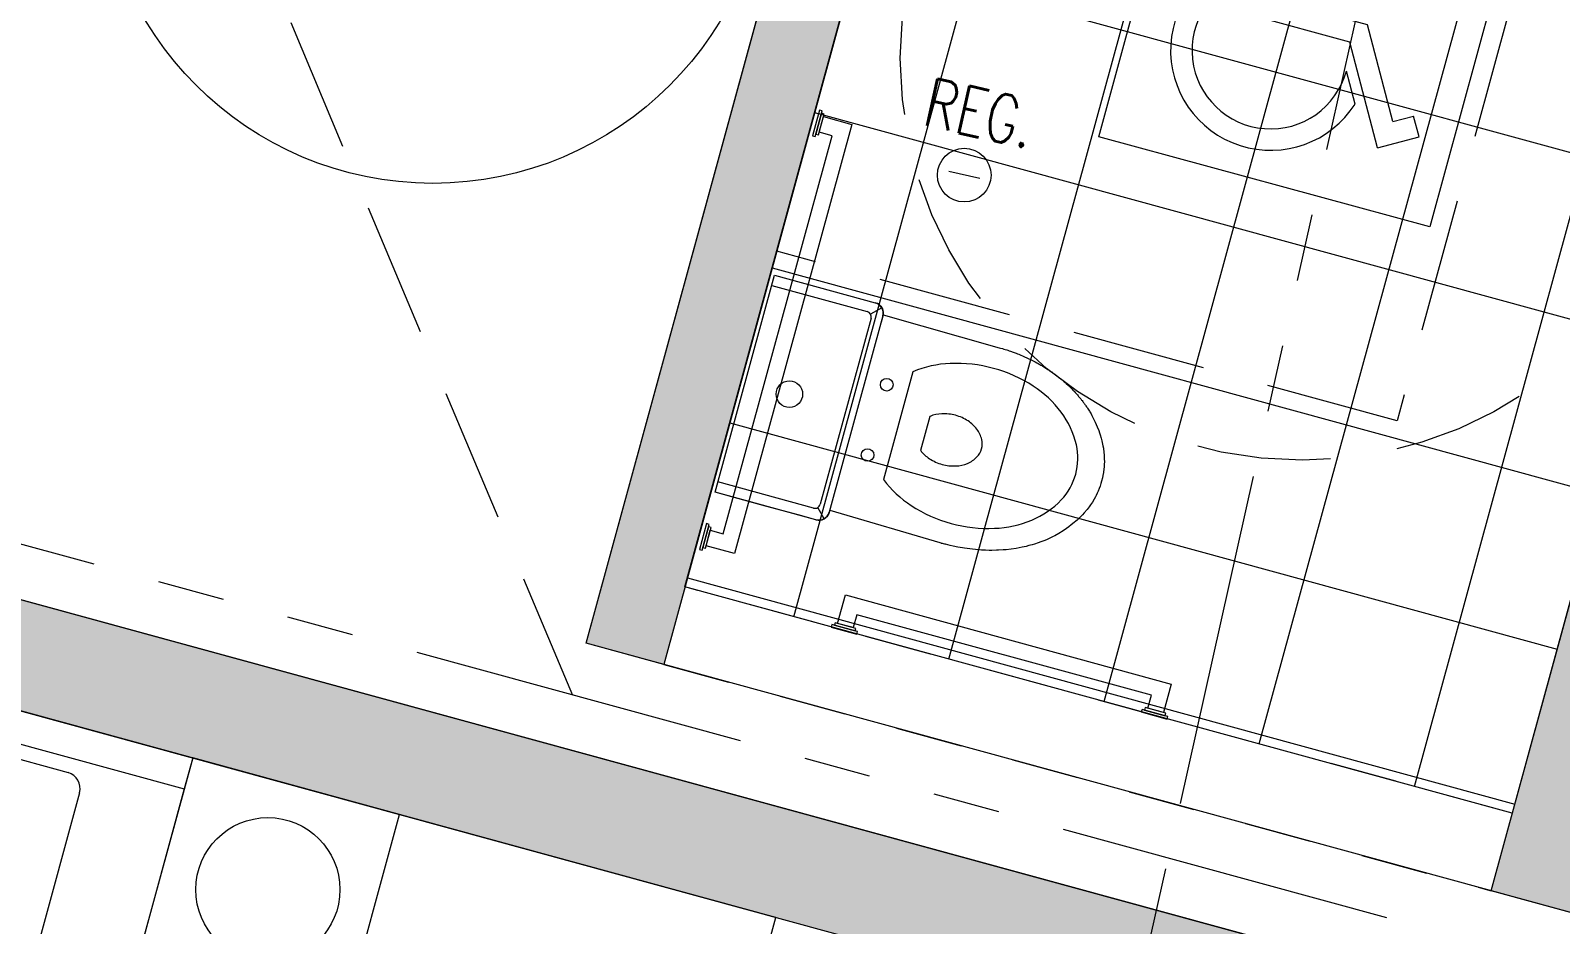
# Model space of a CAD drawing. Header units: millimetres. Extents: x 2471 to 2909, y 1327 to 1568.
# Drawn here: x 2598.837 to 2601.691, y 1398.018 to 1399.686 of the extents above; entities that cross this region are included whole.
import ezdxf

# ---------------------------------------------------------------- set-up
doc = ezdxf.new("R2010")
doc.units = ezdxf.units.MM
for name, pattern in [('HIDDEN', [0.375, 0.25, -0.125]), ('HIDDEN2', [0.1875, 0.125, -0.0625]), ('PHANTOM', [2.5, 1.25, -0.25, 0.25, -0.25, 0.25, -0.25])]:
    doc.linetypes.add(name, pattern=pattern)
doc.layers.get('0').update_dxf_attribs({"color": 251, "lineweight": 9})
for name, color, linetype, lineweight in [('A-EJES', 251, 'PHANTOM', 13), ('A-EST HATCH', 251, 'Continuous', 13), ('A-EST PLACAS', 251, 'Continuous', 13), ('A-EST VIGAS', 251, 'HIDDEN2', 13), ('A-HATCH', 251, 'Continuous', 13), ('A-LINEAS', 251, 'Continuous', 13), ('A-MOBILIARIO', 251, 'Continuous', 13), ('A-MUROS', 251, 'Continuous', 13), ('A-PLACAS', 251, 'Continuous', 13), ('A-PROYECCIONES', 251, 'HIDDEN', 13), ('A-SANITARIOS', 251, 'Continuous', 13), ('A_50_TextoIndicaciones', 251, 'Continuous', 13), ('HATCH', 251, 'Continuous', 13)]:
    doc.layers.add(name, color=color, linetype=linetype, lineweight=lineweight)
doc.styles.add('ROMANS', font='romans.shx', dxfattribs={"width": 0.8})

# ---------------------------------------------------------------- blocks, each defined once
blk = doc.blocks.new('A$C64a6e5d1')
at = {"layer": 'A-EJES', "ltscale": 0.5}
for p, q in [((24.01112452655798, 15.43813801836222, -3.726943398050152e-07), (30.62207033467712, 44.97157632466406, -3.726943398050152e-07)), ((33.92848621445592, 17.7965634195134, -1.093768650761717e-06), (2.188075434794882, 26.47454235795885, -1.077900599000259e-06))]:
    blk.add_line(p, q, dxfattribs=at)
at = {"layer": 'A-EJES', "linetype": 'Continuous'}
blk.add_circle((23.7088761809282, 22.09922191407531, -4.021248920352028e-07), 0.6249999999999999, dxfattribs=at)
blk = doc.blocks.new('ESTR_PISO-1_PISO')
at = {"layer": 'HATCH'}
h = blk.add_hatch(color=256, dxfattribs=at)
h.dxf.hatch_style = 1
h.paths.add_polyline_path([(-26.45000000886381, 2.950000003033352), (-29.9000000088638, 2.950000003033352), (-29.90000000606983, 1.500000002741245), (-29.65000001128521, 1.50000000262483), (-29.65000001128521, 2.700000003033352), (-26.45000000886381, 2.700000003033352)])
h.paths.add_polyline_path([(-22.65000366250683, -2.530000005981407), (-18.74999998613441, -2.530000005981407), (-18.74999998613288, 2.869999992595268), (-22.44999998488044, 2.869999992595268), (-22.45000342059387, -0.5300005013042437), (-22.65000366250683, -0.5300002593523914), (-22.64999998484183, 3.11999999300599), (-18.49999998433253, 3.119999985222847), (-18.49999998433253, -2.780000005981378), (-22.65000366250683, -2.780000005981378)])
h.paths.add_polyline_path([(-29.90000001815997, -2.449999997157278), (-26.45000001034731, -2.449999997157278), (-26.45000001034731, -2.199999997223529), (-29.90000001815997, -2.199999997223529)])
h.paths.add_polyline_path([(-30.30000000718738, -6.800000003093373), (-22.39999965129812, -6.800000003093373), (-22.39999965129812, -7.100000336519088), (-30.30000000718738, -7.100000336519088)])
h.paths.add_polyline_path([(-20.85000004935182, -4.750003257845236), (-21.5500000280017, -4.750003257845236), (-21.55000002800205, -5.000003152987489), (-20.85000004935182, -5.000003152987489)])
h.paths.add_polyline_path([(-22.44999997200972, 4.919999993006002), (-22.4499999847813, 6.869999992998601), (-18.74999998478216, 6.869999992710461), (-18.74999998480502, 4.919999992745232), (-18.54999998481543, 4.919999992742305), (-18.54999998059867, 6.869999990180787), (-18.04999997781795, 6.869999993250929), (-18.049999979353, 7.119999992617892), (-22.44999995288214, 7.11999999270688), (-22.44999995288214, 13.72000001150502), (-22.649999985639, 13.72000001150502), (-22.64999998481278, 4.919999993006002)])
h.paths.add_polyline_path([(-26.45000000793158, 8.519999993329606), (-29.65000001128431, 8.519999993201452), (-29.65000001220403, 9.700000000067007), (-29.90000000791986, 9.699999999950592), (-29.90000000793157, 8.269999993201452), (-26.45000000793158, 8.269999993201452)])
h.paths.add_polyline_path([(-19.14999996774782, 8.919999992945293), (-15.74999999686031, 8.919999992945293), (-15.74999999686031, 9.169999994901076), (-19.14999996774782, 9.169999994901076)])
h.paths.add_polyline_path([(-20.64999997314962, 18.06999999368185), (-16.64999998155054, 18.06999999368185), (-16.64999998155054, 18.3199999853195), (-20.64999997314962, 18.3199999853195)])
h.paths.add_polyline_path([(-19.14999997234969, 13.72000000406877), (-15.74999998420117, 13.72000000406877), (-15.74999998420117, 13.46999999532017), (-19.14999997234969, 13.46999999532017)])
h.paths.add_polyline_path([(-29.80000000515398, 18.31999998400931), (-25.8000000027956, 18.31999998584587), (-25.8000000027956, 18.06999999389313), (-29.55000085984682, 18.07000099347016), (-29.55000000562754, 17.67000006339305), (-29.8000000057358, 17.66999998866669)])
h.paths.add_polyline_path([(-26.45000002318596, 13.36999999350763), (-29.90000001671172, 13.36999997327541), (-29.90000002318595, 14.21999999993523), (-29.55000002318599, 14.21999999993523), (-29.55000001817609, 13.61999999356124), (-26.45000002318596, 13.61999999356124)])
h.paths.add_polyline_path([(-23.12499998563788, 31.11999999606229), (-28.72500000894649, 31.11999999859427), (-28.72500000874743, 30.91999999607987), (-23.37499999896693, 30.91999999607987), (-23.37499999982811, 24.61999999335671), (-23.12499999982805, 24.61999999331505)])
h.paths.add_polyline_path([(-17.19999999597133, 25.66999999352174), (-17.19999999299523, 24.21999999983336), (-17.44999999150514, 24.21999999992067), (-17.44999998872862, 25.66999999353732)])
h.paths.add_polyline_path([(-29.00000264258932, 25.66999999605957), (-29.00000000495152, 24.21999999644663), (-29.25000000346131, 24.21999999635932), (-29.25000000174498, 25.66999999607276)])
h.paths.add_polyline_path([(-29.25000000524926, 28.36999999599811), (-28.20000000313672, 28.36999999595798), (-28.20000000314508, 28.06999999589402), (-29.2500000086593, 28.06999999591653)])
h.paths.add_polyline_path([(-17.1999999860779, 30.91999999963545), (-17.19999998563787, 31.11999999963544), (-23.07499998563787, 31.11999999963544), (-23.0749999860779, 30.91999999963545)])
at = {"layer": 'A-PLACAS', "elevation": 4.374361179999999e-07}
blk.add_lwpolyline([(-23.12499998563788, 31.11999999606229), (-28.72500000894649, 31.11999999859427), (-28.72500000874743, 30.91999999607987), (-23.37499999896693, 30.91999999607987), (-23.37499999982811, 24.61999999335671), (-23.12499999982805, 24.61999999331505)], close=True, dxfattribs=at)
blk = doc.blocks.new('CAMA 2PLAZAS C_VELADOR')
at = {"layer": 'A-MOBILIARIO'}
for p, q in [((-1.849946584286015, -0.0599999755255567), (-1.849892390794678, -5.68e-14)), ((-1.849892390794678, -5.68e-14), (-0.3998923907946903, -5.68e-14)), ((-0.3998923907946903, -5.68e-14), (-0.3998923907946903, -0.0599999755255567))]:
    blk.add_line(p, q, dxfattribs=at)
at = {"layer": 'A-MOBILIARIO', "linetype": 'Continuous'}
for p, q in [((-1.849946584286129, -0.05999997552544301), (-0.3999458065079864, -0.05999997552544301)), ((-1.849946584286129, -1.900000000000034), (-1.849946584286129, -0.05999997552544301)), ((-0.3999458065079864, -0.05999997552544301), (-0.3999458065079864, -1.900000000000034)), ((-1.632657967488139, -0.0877744199698896), (-1.208566978861625, -0.0877744199698896)), ((-1.041324634154674, -0.0877744199698896), (-0.6172336455281596, -0.0877744199698896)), ((-1.66327913984159, -0.3957744199699391), (-1.66327913984159, -0.1183955923233384)), ((-1.177945806508176, -0.1183955923233384), (-1.177945806508176, -0.3957744199699391)), ((-1.071945806508181, -0.3957744199699391), (-1.071945806508181, -0.1183955923233384)), ((-0.5866124731747107, -0.1183955923233384), (-0.5866124731747107, -0.4118199142831715)), ((-1.849946584286129, -0.3959999755255126), (-0.7546124731747739, -0.3959999755255126)), ((-0.3999458065079864, -0.7506666421922433), (-0.7546124731747739, -0.3959999755255126)), ((-0.7546124731747739, -0.3959999755255126), (-0.7546124731747739, -0.7506666421922433)), ((-0.7546124731747739, -0.4519999755255526), (-1.849946584286129, -0.4519999755255526)), ((-0.6172336455281596, -0.4424410866366202), (-0.7081558065080742, -0.4424410866366202)), ((-0.7546124731747739, -0.7506666421922433), (-0.3999458065079864, -0.7506666421922433)), ((-0.3999458065079864, -1.900000000000034), (-1.849946584286129, -1.900000000000034))]:
    blk.add_line(p, q, dxfattribs=at)
at = {"layer": 'A-MOBILIARIO'}
for points in [[(-2.249946584286675, -0.3999999999999772), (-1.849946584286668, -0.3999999999999772), (-1.849946584286668, 0), (-2.249946584286675, 0)], [(-0.4000000000000057, -0.3999999999999772), (0, -0.3999999999999772), (0, 0), (-0.4000000000000057, 0)]]:
    blk.add_lwpolyline(points, close=True, dxfattribs=at)
for centre in [(-2.049946584286669, -0.1999999999999886), (-0.2000000000000028, -0.1999999999999886)]:
    blk.add_circle(centre, 0.1343855865280572, dxfattribs=at)
at = {"layer": 'A-MOBILIARIO', "linetype": 'Continuous'}
for centre, start, end in [((-1.632657967488139, -0.1183955923233384), 90, 180), ((-1.208566978861625, -0.1183955923233384), 0, 90), ((-1.041324634154674, -0.1183955923233384), 90, 180), ((-0.6172336455281596, -0.1183955923233384), 0, 90), ((-0.6172336455281596, -0.4118199142831715), 270, 0)]:
    blk.add_arc(centre, 0.0306211723534631, start, end, dxfattribs=at)
blk = doc.blocks.new('TORRE-B_PLAN-GEN')
at = {"layer": 'A-MUROS'}
for p, q in [((-23.25000020686093, 46.77000021833965, 1.877817000000354e-09), (-28.72500021461656, 46.77000022082439, 4.374185932000004e-07)), ((-24.87500020036032, 46.57000021828071), (-28.6050054544562, 46.57000021828071)), ((-24.875000199429, 45.97000021818758), (-24.87500020222342, 46.57000021831027))]:
    blk.add_line(p, q, dxfattribs=at)
blk.add_blockref('ESTR_PISO-1_PISO', (-2.056699486274738e-07, 15.65000022223057, -4.176229789999982e-08))
at = {"layer": 'A-MOBILIARIO', "extrusion": (3.60285703e-08, -4.490675960000002e-08, 0.9999999999999983), "rotation": 359.9999999999999}
blk.add_blockref('CAMA 2PLAZAS C_VELADOR', (-25.60255401926314, 46.57000021761716, -3.17870145149914e-06), dxfattribs=at)
blk = doc.blocks.new('ESTRUC TIPICA')
at = {"layer": 'A-EST HATCH'}
h = blk.add_hatch(color=256, dxfattribs=at)
h.dxf.hatch_style = 1
h.paths.add_polyline_path([(-5.699999053002102, -10.14002152252942), (-5.949999053002102, -10.14002152252942), (-5.949999204167398, -8.340021025389433), (-5.699999204167398, -8.340021025389433)])
edge = h.paths.add_edge_path()
edge.add_line((-1.549987649341347, -11.34001780021936), (-4.499974569072947, -11.34001745376736))
edge.add_line((-4.499974569072947, -11.34001745376736), (-4.499974569072947, -11.19001745339483))
edge.add_line((-4.499974569072947, -11.19001745339483), (-1.549987650185358, -11.19001066312194))
edge.add_line((-1.549987650185358, -11.19001066312194), (-1.54998766668723, -11.34001780021936))
h.paths.add_polyline_path([(7.958442438393831e-07, -8.990007377229631), (-1.699888164206641, -8.990007466636598), (-1.699888164206641, -8.740007466636598), (7.958442438393831e-07, -8.740007377229631)])
h.paths.add_polyline_path([(-0.25, 0), (-0.2499991564254742, -2.64999524038285), (8.435745257884264e-07, -2.64999524038285), (0, 0)])
h.paths.add_polyline_path([(-12.24999856686918, -5.057081580162048e-07), (-12.24999856686918, -1.000000505708158), (-11.99999856686918, -1.000000505708158), (-11.99999856686918, -5.057081580162048e-07)])
h.paths.add_polyline_path([(-5.699999204167398, -4.10713255405426e-07), (-6.999999204155756, -4.116445779800415e-07), (-6.999999204155756, -0.250000411644578), (-5.949999204167398, -0.2500004107132554), (-5.949999204167398, -0.7000004108995199), (-5.699999204167398, -0.7000004108995199)])
h.paths.add_polyline_path([(-12.40635024168296, -8.340021944604814), (-12.29899131841375, -8.190021941438317), (-11.26000042405212, -8.190021993592381), (-11.26000043359818, -10.14002200681716), (-11.41000043359236, -10.14002200681716), (-11.4100003412168, -8.34002198651433)])
h.paths.add_polyline_path([(-10.45111816481221, -15.02696360647678), (-13.24806996583357, -14.89634721446782), (-13.08666098394315, -11.44002198893577), (-10.29061457005446, -11.44002198893577), (-10.29061457005446, -11.59002572763711), (-12.94350261837826, -11.59002563543618), (-13.09123594930861, -14.75350781809539), (-10.44412085809745, -14.87712690327317)])
h.paths.add_polyline_path([(-14.55688774012378, -11.6024406356737), (-14.70569924346637, -11.81035797484219), (-14.84632813953795, -14.82170927617699), (-14.99616484297439, -14.81471196934581), (-14.8534686571802, -11.75909284129739), (-14.67886460458976, -11.51513860560954)])
h.paths.add_polyline_path([(-9.052642240509158, -15.09227180387825), (-8.954679945949465, -12.99455794692039), (-8.804843242483912, -13.00155525375158), (-8.895808262139326, -14.94943240378052), (-6.997876688110409, -15.03806495759636), (-6.906911689962726, -13.09018781222403), (-6.757074986293446, -13.0971851143986), (-6.855037292116322, -15.19489896763116)])
at = {"layer": 'A-EST PLACAS'}
for points in [[(-10.45111816481221, -15.02696360647678), (-13.24806996583357, -14.89634721446782), (-13.08666098394315, -11.44002198893577), (-10.29061457005446, -11.44002198893577), (-10.29061457005446, -11.59002572763711), (-12.94350261837826, -11.59002563543618), (-13.09123594930861, -14.75350781809539), (-10.44412085809745, -14.87712690327317)], [(-14.55688774012378, -11.6024406356737), (-14.70569924346637, -11.81035797484219), (-14.84632813953795, -14.82170927617699), (-14.99616484297439, -14.81471196934581), (-14.8534686571802, -11.75909284129739), (-14.67886460458976, -11.51513860560954)]]:
    blk.add_lwpolyline(points, close=True, dxfattribs=at)
at = {"layer": 'A-EST VIGAS'}
for p, q in [((-13.24107265245402, -14.74651050474495), (-14.83933082182193, -14.67187249008566)), ((-14.84632813953795, -14.82170927617699), (-13.24806996900588, -14.89634728245437))]:
    blk.add_line(p, q, dxfattribs=at)
blk = doc.blocks.new('Logodiscapacitados')
for p, q in [((0, 0.4800000000000039), (0.4800000000000006, 0.4800000000000039)), ((0, 0), (0, 0.4800000000000039)), ((0.4800000000000006, 0.4800000000000039), (0.4800000000000006, 0)), ((0.1622895875148025, 0.2199999999999989), (0.1402321431004445, 0.396275124752762)), ((0.1801584640612077, 0.3188172262367743), (0.1737248752472418, 0.370232143100452)), ((0.1405933719720309, 0.2725788990340021), (0.1365612756047483, 0.3048019561028781)), ((0.1801584640612077, 0.3188172262367743), (0.2815119124371392, 0.3188172262367743)), ((0.2988324205128343, 0.2888172262367732), (0.2815119124371357, 0.3188172262367885)), ((0.1887696174760585, 0.2500000000000142), (0.1839123875564219, 0.2888172262367732)), ((0.1839123875564148, 0.2888172262367732), (0.2988324205128343, 0.2888172262367732)), ((0.3212435565298151, 0.2500000000000142), (0.1887696174760585, 0.2500000000000142)), ((0.3912435565298189, 0.1287564434702091), (0.3212435565298257, 0.2500000000000142)), ((0.30392304845412, 0.2200000000000131), (0.1622895875148025, 0.2199999999999989)), ((0.3802627944162893, 0.0877756813566606), (0.30392304845412, 0.2200000000000131)), ((0.333689822862528, 0.1384424343472261), (0.3099987546255463, 0.1794765682192576)), ((0.3912435565298189, 0.1287564434702091), (0.4172243186433528, 0.1437564434701954)), ((0.43222431864335, 0.1177756813566617), (0.4172243186433528, 0.1437564434701954)), ((0.3802627944162893, 0.0877756813566606), (0.43222431864335, 0.1177756813566617)), ((0.4800000000000006, 0), (0, 0))]:
    blk.add_line(p, q)
for centre, radius, start, end in [((0.1699999999999981, 0.4000000000000057), 0.03, 277.1323942720812, 187.1323942720811), ((0.1999999999999993, 0.1800000000000068), 0.14, 116.9449202910999, 342.7321100426033), ((0.1999999999999993, 0.1800000000000068), 0.11, 122.6877407454016, 359.7273586810887)]:
    blk.add_arc(centre, radius, start, end)
blk = doc.blocks.new('*U830')
at = {"color": 8, "linetype": 'Continuous'}
blk.add_line((0.02962962962959637, 2.164881607313873e-10), (-0.02962962962959637, -2.164952661587449e-10), dxfattribs=at)
blk.add_circle((0, 0), 0.04999999999998935, dxfattribs=at)
at = {"layer": 'A_50_TextoIndicaciones', "color": 2, "style": 'ROMANS', "width": 0.75}
blk.add_text('REG.', height=0.09, dxfattribs=at).set_placement((-0.09939797697307995, 0.07441148627069083))
blk = doc.blocks.new('A$C3b22f3c5')
at = {"layer": 'A-SANITARIOS', "extrusion": (-4.490675954546682e-08, 3.602857031288331e-08, -0.9999999999999984)}
for p, q in [((-0.2100000000002638, -0.032282408320782, -9.222032948015383e-07), (-0.2100000000000364, 1.193711796076968e-12)), ((-0.2100000000000364, 1.193711796076968e-12, -9.222032948008397e-07), (0.2100000000000364, -1.193711796076968e-12, 9.222032948008397e-07)), ((0.2100000000000364, -1.193711796076968e-12), (0.2099999999982174, -0.1950000000012437, 9.222032947966189e-07)), ((-0.2100000000009459, -0.0974999999988313, -9.222032948029501e-07), (-0.2100000000002638, -0.032282408320782)), ((-0.210000000001628, -0.1605058142512235, -9.22203294804314e-07), (-0.2100000000009459, -0.0974999999988313)), ((-0.2100000000018554, -0.1949999999988563, -9.222032948050607e-07), (-0.210000000001628, -0.1605058142512235)), ((-0.2091781027208981, -0.2006745375220476, -9.222032948051691e-07), (-0.2100000000018554, -0.1949999999988563)), ((-0.2100000000018554, -0.1949999999988563, -9.222032948050606e-07), (-0.2100000000018554, -0.1949999999988563)), ((0.2094833729358925, -0.1995164343213673), (0.2083645558418539, -0.2029210535087032, 9.22203294796419e-07)), ((0.2099999999982174, -0.1950000000012437), (0.2094833729358925, -0.1995164343213673, 9.222032947965122e-07)), ((-0.2070298554297096, -0.2054873268323263, -9.22203294805236e-07), (-0.2091781027208981, -0.2006745375220476)), ((-0.205486123393257, -0.207656223065328, -9.222032948052561e-07), (-0.2070298554297096, -0.2054873268323263)), ((-0.204142135625716, -0.2091421356226419, -9.222032948052649e-07), (-0.205486123393257, -0.207656223065328)), ((-0.2019342323892488, -0.2110491151559586, -9.222032948052679e-07), (-0.204142135625716, -0.2091421356226419)), ((-0.1989832179078803, -0.2128690177686963, -9.222032948052561e-07), (-0.2019342323892488, -0.2110491151559586)), ((-0.1956354129076772, -0.2141896357793485, -9.222032948052265e-07), (-0.1989832179078803, -0.2128690177686963)), ((-0.1923209395720278, -0.214864874514376, -9.222032948051836e-07), (-0.1956354129076772, -0.2141896357793485)), ((-0.187777756139667, -0.2149999999990087, -9.222032948051076e-07), (-0.1923209395720278, -0.214864874514376)), ((-0.1834072298770479, -0.2149999999990655, -9.222032948050317e-07), (-0.187777756139667, -0.2149999999990087)), ((-0.1781250000019554, -0.2149999999991223, -9.2220329480494e-07), (-0.1834072298770479, -0.2149999999990655)), ((0.1869573116989613, -0.215000000001055), (0.1781249999978627, -0.2150000000009413, 9.222032947956326e-07)), ((0.1899999999980082, -0.215000000001055), (0.1869573116989613, -0.215000000001055, 9.222032947957859e-07)), ((0.1934769849819986, -0.2146954455513423), (0.1899999999980082, -0.215000000001055, 9.222032947958388e-07)), ((0.1968723911829784, -0.2137821787725898), (0.1934769849819986, -0.2146954455513423, 9.222032947959057e-07)), ((0.19945330258588, -0.2126248424169717), (0.1968723911829784, -0.2137821787725898, 9.222032947959841e-07)), ((0.1968723911829784, -0.2137821787725898), (0.1968723911829784, -0.2137821787725898, 9.222032947959841e-07)), ((0.2022815748182438, -0.2107848953107805), (0.19945330258588, -0.2126248424169717, 9.22203294796054e-07)), ((0.19945330258588, -0.2126248424169717), (0.19945330258588, -0.2126248424169717, 9.22203294796054e-07)), ((0.2022815753944087, -0.2107848948625133), (0.2022815748182438, -0.2107848953107805, 9.222032947961433e-07)), ((0.2022815748182438, -0.2107848953107805), (0.2022815748182438, -0.2107848953107805, 9.222032947961433e-07)), ((0.2041421356218507, -0.2091421356249157), (0.2022815753944087, -0.2107848948625133, 9.222032947961433e-07)), ((0.2062471756714785, -0.2066631592063004), (0.2039551674372433, -0.2089551674403083, 9.222032947962119e-07)), ((0.2039551674372433, -0.2089551674403083), (0.2039551674372433, -0.2089551674403083, 9.222032947962119e-07)), ((0.2039551674372433, -0.2089551674403083), (0.2041421356218507, -0.2091421356249157, 9.222032947962111e-07)), ((0.2083645558418539, -0.2029210535087032), (0.2062471756714785, -0.2066631592063004, 9.222032947963013e-07)), ((0.2062471756714785, -0.2066631592063004), (0.2062471756714785, -0.2066631592063004, 9.222032947963013e-07)), ((0.2083645558418539, -0.2029210535087032), (0.2083645558418539, -0.2029210535087032, 9.22203294796419e-07)), ((-0.1900000000032378, -0.4399999999996567, -9.037592289156073e-07), (-0.1909736947573037, -0.4322104419666744, 1.844406588503654e-08)), ((-0.1898775251593179, -0.4489610642705202, -9.037592289157993e-07), (-0.1900000000032378, -0.4399999999996567, 1.844406588488524e-08)), ((-0.1896621040918944, -0.4548818271273944, -9.037592289159237e-07), (-0.1898775251593179, -0.4489610642705202, 1.844406588469296e-08)), ((-0.1891519924922704, -0.4635665261394593, -9.037592289161027e-07), (-0.1896621040918944, -0.4548818271273376, 1.844406588456855e-08)), ((0.1896557155400842, -0.4550217793528191, -9.03759228909339e-07), (0.1895688704944405, -0.4568088409472466, 1.844406589111326e-08)), ((0.1897872096351421, -0.4518108786455173, -9.037592289092673e-07), (0.1896557155400842, -0.4550217793528191, 1.844406589115317e-08)), ((0.1898749299455176, -0.4489813006292707, -9.037592289092045e-07), (0.1897872096351421, -0.4518108786455173, 1.844406589122517e-08)), ((0.1899309005257237, -0.4467311796787499, -9.037592289091549e-07), (0.1898749299455176, -0.4489813006292707, 1.844406589128806e-08)), ((0.1899937610717188, -0.4428065726099248, -9.037592289090688e-07), (0.1899309005257237, -0.4467311796787499, 1.84440658913374e-08)), ((0.1899999999968713, -0.4400000000028967, -9.037592289090079e-07), (0.1899937610717188, -0.4428065726099248, 1.844406589142369e-08)), ((-0.1883752455987633, -0.4726010726774916, -9.037592289162848e-07), (-0.1891519924922704, -0.4635665261394593, 1.844406588438983e-08)), ((-0.1879815781837806, -0.4763256400905789, -9.037592289163586e-07), (-0.1883752455987633, -0.4726010726774916, 1.84440658842074e-08)), ((-0.1866929083507785, -0.4864517377624225, -9.037592289165553e-07), (-0.1879815781837806, -0.4763256400905789, 1.844406588413392e-08)), ((0.187249617533098, -0.4823799650974365, -9.037592289099729e-07), (0.1867329505141697, -0.4861710798813874, 1.844406589042843e-08)), ((0.1873996734448156, -0.481212398131845, -9.037592289099451e-07), (0.187249617533098, -0.4823799650974365, 1.844406589051938e-08)), ((0.1877359104630614, -0.4784655984125834, -9.037592289098799e-07), (0.1873996734448156, -0.481212398131845, 1.844406589054712e-08)), ((0.1880085231102839, -0.4760831043554958, -9.037592289098235e-07), (0.1877359104630614, -0.4784655984125834, 1.844406589061255e-08)), ((0.1882864938693274, -0.4734773749008241, -9.037592289097622e-07), (0.1880085231102839, -0.4760831043554958, 1.844406589066888e-08)), ((0.1886741291916678, -0.4694569532439914, -9.037592289096685e-07), (0.1882864938693274, -0.4734773749008241, 1.844406589073029e-08)), ((0.1890369641616871, -0.4651118553827018, -9.037592289095682e-07), (0.1886741291916678, -0.4694569532439914, 1.844406589082389e-08)), ((0.1891261001621842, -0.4639231279725777, -9.037592289095408e-07), (0.1890369641616871, -0.4651118553827018, 1.844406589092426e-08)), ((0.1890369641616871, -0.4651118553827018, -9.037592289095682e-07), (0.1890369641616871, -0.4651118553827018, 1.844406589092426e-08)), ((0.1892678333836102, -0.461899746385086, -9.037592289094946e-07), (0.1891261001621842, -0.4639231279725777, 1.844406589095137e-08)), ((0.1894388507355416, -0.459174763131216, -9.037592289094327e-07), (0.1892678333836102, -0.461899746385086, 1.844406589099785e-08)), ((0.1895688704944405, -0.4568088409472466, -9.037592289093793e-07), (0.1894388507355416, -0.459174763131216, 1.844406589105979e-08)), ((-0.1841594235879711, -0.501611515914874, -9.037592289168395e-07), (-0.1866929083507785, -0.4864517377624225, 1.844406588393709e-08)), ((-0.1828912696096268, -0.5079056557300987, -9.037592289169537e-07), (-0.1841594235879711, -0.501611515914874, 1.844406588365291e-08)), ((-0.1813470437668911, -0.5148298055677856, -9.037592289170769e-07), (-0.1828912696096268, -0.5079056557300987, 1.844406588353866e-08)), ((0.1820530673314806, -0.5117511578347944, -9.03759228910699e-07), (0.1812764118021732, -0.5151304930080869, 1.844406588970676e-08)), ((0.1825817740004823, -0.5093515742636328, -9.037592289106379e-07), (0.1820530673314806, -0.5117511578347944, 1.844406588979347e-08)), ((0.1831607982876449, -0.5066197257883118, -9.037592289105687e-07), (0.1825817740004823, -0.5093515742636328, 1.844406588985467e-08)), ((0.1840429911967476, -0.5022170271276991, -9.037592289104582e-07), (0.1831607982876449, -0.5066197257883118, 1.844406588992349e-08)), ((0.1849394149135151, -0.497384532712033, -9.03759228910338e-07), (0.1840429911967476, -0.5022170271276991, 1.844406589003414e-08)), ((0.1853510551804902, -0.4950185326252949, -9.037592289102796e-07), (0.1849394149135151, -0.497384532712033, 1.844406589015452e-08)), ((0.1849394149135151, -0.497384532712033, -9.03759228910338e-07), (0.1849394149135151, -0.497384532712033, 1.844406589015452e-08)), ((0.1855839649615518, -0.4936322137555749, -9.037592289102455e-07), (0.1853510551804902, -0.4950185326252949, 1.844406589021265e-08)), ((0.1859213483944586, -0.4915561192873952, -9.037592289101948e-07), (0.1855839649615518, -0.4936322137555749, 1.844406589024685e-08)), ((0.1864114954748857, -0.4883773329198675, -9.037592289101174e-07), (0.185921348394686, -0.4915561192873952, 1.844406589029746e-08)), ((0.1867329505141697, -0.4861710798813874, -9.03759228910064e-07), (0.1864114954748857, -0.4883773329198675, 1.844406589037507e-08)), ((-0.179687135922677, -0.5215876260464256, -9.037592289171943e-07), (-0.1813470437668911, -0.5148298055677856, 1.844406588341553e-08)), ((-0.1783878812555031, -0.5264874006755917, -9.037592289172778e-07), (-0.179687135922677, -0.5215876260464256, 1.844406588329811e-08)), ((-0.17604264353281, -0.5346469604191952, -9.037592289174137e-07), (-0.1783878812555031, -0.5264874006755917, 1.844406588321446e-08)), ((-0.1748689170849502, -0.5384560975286945, -9.037592289174759e-07), (-0.17604264353281, -0.5346469604191952, 1.844406588307862e-08)), ((-0.1721905152030558, -0.5464986426599125, -9.037592289176032e-07), (-0.1748689170849502, -0.5384560975286945, 1.844406588301668e-08)), ((0.1739752837504511, -0.5412394318714746, -9.037592289114776e-07), (0.1734681511054532, -0.5427723222967415, 1.84440658889728e-08)), ((0.1748689170767648, -0.5384560975318777, -9.037592289114019e-07), (0.1739752837504511, -0.5412394318714746, 1.844406588901484e-08)), ((0.1758895127013602, -0.5351533924572891, -9.037592289113126e-07), (0.1748689170769921, -0.5384560975313661, 1.844406588909054e-08)), ((0.1748689170769921, -0.5384560975313661, -9.03759228911402e-07), (0.1748689170767648, -0.5384560975318777, 1.844406588909033e-08)), ((0.1768111126827989, -0.5320595838949203, -9.037592289112297e-07), (0.1758895127013602, -0.5351533924572891, 1.84440658891798e-08)), ((0.1775289582715232, -0.5295692091776232, -9.037592289111633e-07), (0.1768111126827989, -0.5320595838949203, 1.844406588926281e-08)), ((0.1783293271059847, -0.5267012421278991, -9.037592289110873e-07), (0.1775289582715232, -0.5295692091776232, 1.844406588932919e-08)), ((0.1790994117855007, -0.5238420334456464, -9.03759228911012e-07), (0.1783293271059847, -0.5267012421278991, 1.844406588940511e-08)), ((0.1783293271059847, -0.5267012421278991, -9.037592289110873e-07), (0.1783293271059847, -0.5267012421278991, 1.844406588940511e-08)), ((0.1796497281707161, -0.521733094550143, -9.037592289109569e-07), (0.1790994117855007, -0.5238420334456464, 1.844406588948039e-08)), ((0.1806581262646887, -0.5177102066139128, -9.037592289108523e-07), (0.1796497281707161, -0.521733094550143, 1.844406588953555e-08)), ((0.1812764118021732, -0.5151304930080869, -9.037592289107857e-07), (0.1806581262646887, -0.5177102066139128, 1.844406588964016e-08)), ((-0.1702846322593814, -0.5517389661646348, -9.037592289176837e-07), (-0.1721905152030558, -0.5464986426599125, 1.84440658828892e-08)), ((-0.1629336877697369, -0.5692866238856595, -9.037592289179359e-07), (-0.1702846322593814, -0.5517389661646348, 1.844406588280873e-08)), ((-0.1579944888023874, -0.579367544189779, -9.037592289180682e-07), (-0.1629336877697369, -0.5692866238856595, 1.844406588255642e-08)), ((0.16252011202414, -0.5701751445106993, -9.037592289123029e-07), (0.1607888515566174, -0.5738019249275794, 1.844406588808098e-08)), ((0.1637435206523605, -0.5675206036405598, -9.037592289122241e-07), (0.16252011202414, -0.5701751445106993, 1.84440658881893e-08)), ((0.1644647033128877, -0.5659175369451646, -9.037592289121769e-07), (0.1637435206523605, -0.5675206036405598, 1.844406588826829e-08)), ((0.1651511427896821, -0.5643638531253146, -9.037592289121314e-07), (0.1644647033128877, -0.5659175369451646, 1.844406588831551e-08)), ((0.1664255209329895, -0.5614030384572857, -9.037592289120451e-07), (0.1651511427896821, -0.5643638531253146, 1.844406588836093e-08)), ((0.1671022193463614, -0.559787962724215, -9.037592289119984e-07), (0.1664255209329895, -0.5614030384572857, 1.844406588844743e-08)), ((0.1683267732926197, -0.556783716500604, -9.037592289119121e-07), (0.1671022193463614, -0.559787962724215, 1.844406588849402e-08)), ((0.1693215216403132, -0.554259955015425, -9.037592289118402e-07), (0.1683267732926197, -0.556783716500604, 1.844406588858031e-08)), ((0.1705762700075866, -0.5509595690565448, -9.037592289117472e-07), (0.1693215216403132, -0.554259955015425, 1.84440658886521e-08)), ((0.1712564991867112, -0.5491110235122392, -9.037592289116952e-07), (0.1705762700075866, -0.5509595690565448, 1.844406588874527e-08)), ((0.1722021796981608, -0.5464654464398109, -9.037592289116216e-07), (0.1712564991867112, -0.5491110235122392, 1.844406588879705e-08)), ((0.1727562536882488, -0.54487153403295, -9.037592289115774e-07), (0.1722021796981608, -0.5464654464398109, 1.844406588887084e-08)), ((0.1734681511054532, -0.5427723222967415, -9.037592289115197e-07), (0.1727562536882488, -0.54487153403295, 1.844406588891499e-08)), ((-0.1543063381452612, -0.5862390028515279, -9.03759228918153e-07), (-0.1579944888023874, -0.579367544189779, 1.844406588242418e-08)), ((-0.15169446421055, -0.5908215224041555, -9.037592289182067e-07), (-0.1543063381452612, -0.5862390028515279, 1.844406588233948e-08)), ((-0.1484216933072275, -0.5962729345982893, -9.037592289182679e-07), (-0.15169446421055, -0.5908215224041555, 1.844406588228537e-08)), ((-0.1460724416990615, -0.6000064650515355, -9.03759228918308e-07), (-0.1484216933072275, -0.5962729345982893, 1.844406588222449e-08)), ((0.146892351036513, -0.5987195168381163, -9.037592289131922e-07), (0.1458488198434225, -0.600354560634571, 1.844406588724676e-08)), ((0.1483271153531405, -0.5964260238711745, -9.037592289131177e-07), (0.146892351036513, -0.5987195168381163, 1.844406588730023e-08)), ((0.1491899730183377, -0.5950203802260035, -9.037592289130722e-07), (0.1483271153531405, -0.5964260238711745, 1.844406588737488e-08)), ((0.1500333877690991, -0.5936265433471704, -9.037592289130273e-07), (0.1491899730183377, -0.5950203802260035, 1.844406588742019e-08)), ((0.1511185492993263, -0.5918032792241661, -9.037592289129691e-07), (0.1500333877690991, -0.5936265433471704, 1.844406588746519e-08)), ((0.1523742707815927, -0.5896496738160408, -9.037592289129007e-07), (0.1511185492993263, -0.5918032792241661, 1.844406588752343e-08)), ((0.1538239022354446, -0.5871020871246628, -9.037592289128203e-07), (0.1523742707815927, -0.5896496738160408, 1.844406588759172e-08)), ((0.1558960293700693, -0.5833383464321287, -9.037592289127029e-07), (0.1538239022354446, -0.5871020871246628, 1.844406588767219e-08)), ((0.1586533477186549, -0.5780851987623237, -9.037592289125414e-07), (0.1558960293700693, -0.5833383464321287, 1.84440658877895e-08)), ((0.159777623670152, -0.57585511724875, -9.037592289124734e-07), (0.1586533477186549, -0.5780851987623237, 1.844406588795118e-08)), ((0.1607888515566174, -0.5738019249275794, -9.037592289124114e-07), (0.159777623670152, -0.57585511724875, 1.844406588801883e-08)), ((-0.1420332757181768, -0.6061118988536123, -9.037592289183699e-07), (-0.1460724416990615, -0.6000064650515355, 1.844406588218426e-08)), ((-0.1389316554991638, -0.6105566617371778, -9.037592289184122e-07), (-0.1420332757181768, -0.6061118988536123, 1.844406588212221e-08)), ((-0.1343502884303689, -0.6167766952965508, -9.037592289184673e-07), (-0.1389316554991638, -0.6105566617371778, 1.844406588208007e-08)), ((-0.1314112223967641, -0.6205507553243024, -9.037592289184981e-07), (-0.1343502884303689, -0.6167766952965508, 1.844406588202512e-08)), ((-0.1276461113620826, -0.6251309701958689, -9.037592289185318e-07), (-0.1314112223967641, -0.6205507553243024, 1.844406588199431e-08)), ((-0.1234789033792367, -0.6298992223409527, -9.037592289185626e-07), (-0.1276461113620826, -0.6251309701958689, 1.844406588196064e-08)), ((0.1254874278179159, -0.6276384517173597, -9.037592289141898e-07), (0.1244380444281887, -0.6288280823518448, 1.84440658862587e-08)), ((0.1267517640851565, -0.6261798690165392, -9.037592289141364e-07), (0.1254874278179159, -0.6276384517173597, 1.844406588630264e-08)), ((0.1281487522292082, -0.6245350826104641, -9.037592289140766e-07), (0.1267517640851565, -0.6261798690165392, 1.84440658863559e-08)), ((0.1290516241583646, -0.6234529324235609, -9.037592289140374e-07), (0.1281487522292082, -0.6245350826104641, 1.844406588641593e-08)), ((0.1281487522292082, -0.6245350826104641, -9.037592289140766e-07), (0.1281487522292082, -0.6245350826104641, 1.844406588641593e-08)), ((0.1300135533736011, -0.6222829730419335, -9.037592289139953e-07), (0.1290516241583646, -0.6234529324235609, 1.844406588645511e-08)), ((0.1306648526872323, -0.6214806101739327, -9.037592289139666e-07), (0.1300135533736011, -0.6222829730419335, 1.844406588649725e-08)), ((0.1315330250010902, -0.620397942169177, -9.037592289139283e-07), (0.1306648526872323, -0.6214806101739327, 1.844406588652562e-08)), ((0.1323843678094363, -0.61932134701226, -9.037592289138902e-07), (0.1315330250010902, -0.620397942169177, 1.844406588656405e-08)), ((0.1334961309289611, -0.6178925493122733, -9.037592289138399e-07), (0.1323843678094363, -0.61932134701226, 1.844406588660228e-08)), ((0.1343502884210466, -0.6167766952987677, -9.037592289138009e-07), (0.1334961309289611, -0.6178925493122733, 1.844406588665246e-08)), ((0.1354600052889054, -0.6153056217675612, -9.037592289137498e-07), (0.1343502884210466, -0.6167766952987677, 1.844406588669132e-08)), ((0.136297255428417, -0.6141810390119531, -9.037592289137108e-07), (0.1354600052889054, -0.6153056217675612, 1.844406588674267e-08)), ((0.1379278241245174, -0.6119534370071733, -9.037592289136343e-07), (0.136297255428417, -0.6141810390119531, 1.844406588678142e-08)), ((0.1403450718598833, -0.6085559143344312, -9.037592289135187e-07), (0.1379278241245174, -0.6119534370071733, 1.844406588685808e-08)), ((0.1414529215412585, -0.6069589113010352, -9.03759228913465e-07), (0.1403450718598833, -0.6085559143344312, 1.84440658869737e-08)), ((0.1422327887776191, -0.6058190295460122, -9.037592289134267e-07), (0.1414529215412585, -0.6069589113010352, 1.844406588702728e-08)), ((0.1434964848917843, -0.6039324972350641, -9.037592289133639e-07), (0.1422327887776191, -0.6058190295460122, 1.844406588706571e-08)), ((0.1447559619741696, -0.60203823606696, -9.037592289133011e-07), (0.1434964848917843, -0.6039324972350641, 1.84440658871285e-08)), ((0.1458488198434225, -0.600354560634571, -9.037592289132458e-07), (0.1447559619741696, -0.60203823606696, 1.844406588719128e-08)), ((-0.1209530367534626, -0.6326487525476523, -9.037592289185783e-07), (-0.1234789033792367, -0.6298992223409527, 1.844406588192973e-08)), ((-0.115161207443407, -0.6385900820805546, -9.037592289186062e-07), (-0.1209530367534626, -0.6326487525476523, 1.844406588191416e-08)), ((-0.1079603945679537, -0.6453440318674666, -9.037592289186274e-07), (-0.115161207443407, -0.6385900820805546, 1.8444065881886e-08)), ((-0.1022540882124758, -0.6502540225316125, -9.037592289186346e-07), (-0.1079603945679537, -0.6453440318674666, 1.844406588186472e-08)), ((-0.09838663893310695, -0.6533798275592062, -9.037592289186351e-07), (-0.1022540882124758, -0.6502540225316125, 1.844406588185762e-08)), ((-0.09359950185466914, -0.6570391218689338, -9.037592289186311e-07), (-0.09838663893310695, -0.6533798275592062, 1.844406588185741e-08)), ((-0.09838663893310695, -0.6533798275592062, -9.037592289186351e-07), (-0.09838663893310695, -0.6533798275592062, 1.844406588185741e-08)), ((0.09582717273315211, -0.6553642677003495, -9.037592289153051e-07), (0.08969911108920314, -0.6598588953143008, 1.84440658849837e-08)), ((0.1032260914512335, -0.6494434143362469, -9.037592289150484e-07), (0.09582717273315211, -0.6553642677003495, 1.844406588518731e-08)), ((0.1073977953572012, -0.6458446976947698, -9.037592289148981e-07), (0.1032260914512335, -0.6494434143362469, 1.844406588544385e-08)), ((0.113738112526562, -0.6399777867117677, -9.03759228914661e-07), (0.1073977953572012, -0.6458446976947698, 1.84440658855941e-08)), ((0.1158359474800363, -0.637922533139772, -9.0375922891458e-07), (0.113738112526562, -0.6399777867117677, 1.844406588583148e-08)), ((0.1190161023178007, -0.6346901271097636, -9.037592289144549e-07), (0.1158359474800363, -0.637922533139772, 1.844406588591247e-08)), ((0.1201059301679379, -0.6335485141008803, -9.037592289144112e-07), (0.1190161023178007, -0.6346901271097636, 1.844406588603762e-08)), ((0.1190161023178007, -0.6346901271097636, -9.037592289144549e-07), (0.1190161023178007, -0.6346901271097636, 1.844406588603762e-08)), ((0.1217234182649918, -0.6318208694953, -9.037592289143457e-07), (0.1201059301679379, -0.6335485141008803, 1.844406588608125e-08)), ((0.1229696399957447, -0.6304617984279162, -9.037592289142946e-07), (0.1217234182649918, -0.6318208694953, 1.844406588614657e-08)), ((0.1217234182649918, -0.6318208694953, -9.037592289143457e-07), (0.1217234182649918, -0.6318208694953, 1.844406588614657e-08)), ((0.1244380444281887, -0.6288280823518448, -9.037592289142337e-07), (0.1229696399957447, -0.6304617984279162, 1.844406588619761e-08)), ((-0.08795338229288063, -0.6610760739148986, -9.037592289186205e-07), (-0.09359950185466914, -0.6570391218689338, 1.844406588186133e-08)), ((-0.09359950185466914, -0.6570391218689338, -9.037592289186311e-07), (-0.09359950185466914, -0.6570391218689338, 1.844406588186133e-08)), ((-0.08451387693799006, -0.6633960251199937, -9.037592289186109e-07), (-0.08795338229288063, -0.6610760739148986, 1.84440658818717e-08)), ((-0.08197191853423647, -0.6650459508071549, -9.037592289186025e-07), (-0.08451387693799006, -0.6633960251199937, 1.844406588188144e-08)), ((-0.07848716550870449, -0.6672217177315929, -9.037592289185892e-07), (-0.08197191853423647, -0.6650459508071549, 1.844406588188992e-08)), ((-0.07552222456547497, -0.6689970391809652, -9.037592289185759e-07), (-0.07848716550870449, -0.6672217177315929, 1.844406588190326e-08)), ((-0.07284284781803763, -0.6705432172129804, -9.03759228918563e-07), (-0.07552222456547497, -0.6689970391809652, 1.844406588191638e-08)), ((-0.06986945409130385, -0.6721962315107248, -9.037592289185471e-07), (-0.07284284781803763, -0.6705432172129804, 1.84440658819292e-08)), ((-0.06551139884254553, -0.6744770829188838, -9.037592289185209e-07), (-0.06986945409130385, -0.6721962315107248, 1.844406588194508e-08)), ((-0.05817468450413799, -0.6779093568590042, -9.037592289184676e-07), (-0.06551139884254553, -0.6744770829188838, 1.844406588197165e-08)), ((-0.06551139884254553, -0.6744770829188838, -9.037592289185209e-07), (-0.06551139884254553, -0.6744770829188838, 1.844406588197165e-08)), ((-0.05474407566725858, -0.6793480505519938, -9.037592289184394e-07), (-0.05817468450413799, -0.6779093568590042, 1.844406588202459e-08)), ((-0.05211752094487565, -0.6803809802893284, -9.03759228918416e-07), (-0.05474407566725858, -0.6793480505519938, 1.844406588205307e-08)), ((-0.04799985762019787, -0.6818840825760049, -9.037592289183771e-07), (-0.05211752094487565, -0.6803809802893284, 1.844406588207626e-08)), ((-0.04210374217473145, -0.6837972814761315, -9.03759228918316e-07), (-0.04799985762019787, -0.6818840825760049, 1.844406588211533e-08)), ((-0.03605105680912857, -0.6854790619033793, -9.037592289182473e-07), (-0.04210374217473145, -0.6837972814761315, 1.844406588217632e-08)), ((-0.04210374217473145, -0.6837972814761315, -9.03759228918316e-07), (-0.04210374217473145, -0.6837972814761315, 1.844406588217632e-08)), ((0.04193899441543181, -0.6838467937422479, -9.037592289168576e-07), (0.03605105679821463, -0.6854790619040614, 1.844406588349727e-08)), ((0.04572229386849358, -0.6826559691403986, -9.03759228916766e-07), (0.04193899441543181, -0.6838467937422479, 1.844406588363459e-08)), ((0.04923834811665984, -0.6814466877985978, -9.037592289166789e-07), (0.04572229386849358, -0.6826559691403986, 1.844406588372639e-08)), ((0.05223741956888261, -0.6803351011556629, -9.037592289166027e-07), (0.04923834811665984, -0.6814466877985978, 1.844406588381332e-08)), ((0.05511826337146886, -0.6791961011778653, -9.03759228916528e-07), (0.05223741956888261, -0.6803351011556629, 1.844406588388955e-08)), ((0.05809186056626459, -0.6779453077845687, -9.037592289164494e-07), (0.05511826337146886, -0.6791961011778653, 1.844406588396409e-08)), ((0.06020551973415422, -0.6770086684843477, -9.037592289163924e-07), (0.05809186056626459, -0.6779453077845687, 1.844406588404286e-08)), ((0.0641965801708011, -0.6751289865430294, -9.037592289162824e-07), (0.06020551973415422, -0.6770086684843477, 1.844406588409982e-08)), ((0.06986945408038991, -0.6721962315122028, -9.037592289161204e-07), (0.0641965801708011, -0.6751289865430294, 1.844406588420983e-08)), ((0.07270872039794085, -0.6706191941162842, -9.03759228916037e-07), (0.06986945408038991, -0.6721962315122028, 1.844406588437204e-08)), ((0.07743331251208474, -0.6678606003146683, -9.03759228915895e-07), (0.07270872039794085, -0.6706191941162842, 1.844406588445547e-08)), ((0.08262490721745053, -0.6646272464940921, -9.03759228915735e-07), (0.07743331251208474, -0.6678606003146683, 1.844406588459724e-08)), ((0.08617729402453733, -0.6622868145241796, -9.037592289156225e-07), (0.08262490721745053, -0.6646272464940921, 1.844406588475723e-08)), ((0.08969911108920314, -0.6598588953143008, -9.037592289155087e-07), (0.08617729402453733, -0.6622868145241796, 1.844406588486988e-08)), ((-0.03096837478437919, -0.6866778274593912, -9.037592289181849e-07), (-0.03605105680912857, -0.6854790619033793, 1.844406588224514e-08)), ((-0.03605105680912857, -0.6854790619033793, -9.037592289182473e-07), (-0.03605105680912857, -0.6854790619033793, 1.844406588224514e-08)), ((-0.02836738070845968, -0.6872176454240275, -9.037592289181516e-07), (-0.03096837478437919, -0.6866778274593912, 1.84440658823075e-08)), ((-0.02362342492574498, -0.6880761442779999, -9.037592289180877e-07), (-0.02836738070845968, -0.6872176454240275, 1.844406588234096e-08)), ((-0.01937954222103144, -0.6887081006295261, -9.037592289180276e-07), (-0.02362342492574498, -0.6880761442779999, 1.844406588240481e-08)), ((-0.02362342492574498, -0.6880761442779999, -9.037592289180877e-07), (-0.02362342492574498, -0.6880761442779999, 1.844406588240481e-08)), ((-0.0140288969798803, -0.6893244322057512, -9.037592289179482e-07), (-0.01937954222103144, -0.6887081006295261, 1.844406588246463e-08)), ((-0.009631817321633207, -0.6896819424380283, -9.037592289178796e-07), (-0.0140288969798803, -0.6893244322057512, 1.844406588254404e-08)), ((-0.004437134860836522, -0.6899325593864774, -9.037592289177947e-07), (-0.009631817321633207, -0.6896819424380283, 1.844406588261286e-08)), ((-5.229594535194337e-12, -0.6900000000011346, -9.037592289177192e-07), (-0.004437134860836522, -0.6899325593864774, 1.844406588269777e-08)), ((0.006543534346747037, -0.6898532902511647, -9.037592289176023e-07), (-5.229594535194337e-12, -0.6900000000011346, 1.844406588277326e-08)), ((0.0111396913025601, -0.6895744057925413, -9.037592289175164e-07), (0.006543534346747037, -0.6898532902511647, 1.844406588289016e-08)), ((0.01635535854529735, -0.6890810221555626, -9.037592289174152e-07), (0.0111396913025601, -0.6895744057925413, 1.844406588297592e-08)), ((0.02323531089405151, -0.6881392445919232, -9.037592289172753e-07), (0.01635535854529735, -0.6890810221555626, 1.844406588307724e-08)), ((0.02644919196018236, -0.6875842686264377, -9.037592289172074e-07), (0.02323531089405151, -0.6881392445919232, 1.84440658832169e-08)), ((0.02956231565531198, -0.6869757739518718, -9.037592289171403e-07), (0.02644919196018236, -0.6875842686264377, 1.844406588328498e-08)), ((0.03211672337715754, -0.6864237303600476, -9.037592289170839e-07), (0.02956231565531198, -0.6869757739518718, 1.844406588335211e-08)), ((0.03605105679821463, -0.6854790619040614, -9.037592289169952e-07), (0.03211672337715754, -0.6864237303599907, 1.844406588340865e-08))]:
    blk.add_line(p, q, dxfattribs=at)
at = {"layer": 'A-SANITARIOS', "extrusion": (4.490675954546682e-08, -3.602857031288334e-08, 0.9999999999999984)}
for p, q in [((-0.2100000000018554, -0.1949999999988563, -9.222032948050607e-07), (-0.2100000000000364, 1.193711796076968e-12)), ((-0.2100000000000364, 1.193711796076968e-12, -9.222032948008396e-07), (0.2100000000000364, -1.250555214937776e-12, 9.222032948008401e-07)), ((-0.1900000000018736, -0.1849999999990359, -9.222032948044969e-07), (-0.1900000000000546, 1.023181539494544e-12)), ((0.1900000000000546, -1.080024958355352e-12), (0.1899999999982356, -0.1850000000011391, 9.222032947964879e-07)), ((0.2100000000000364, -1.250555214937776e-12), (0.2099999999982174, -0.1950000000013006, 9.222032947966189e-07)), ((-0.2041421356259434, -0.2091421356226419, -9.22203294805265e-07), (-0.1870710678135765, -0.1920710678108435)), ((0.1799999999980173, -0.1950000000010164), (-0.1800000000016553, -0.1949999999991405)), ((0.2041421356218507, -0.2091421356249725), (0.1870710678099385, -0.1920710678128899, 9.222032947962842e-07)), ((-0.1855924930082438, -0.2149999999990087, -4.611016474048236e-07), (-0.1900000000032378, -0.4399999999994293, 1.844406588488502e-08)), ((0.1899999999980082, -0.2150000000011119), (-0.1900000000021009, -0.2149999999990087)), ((0.1917384924900034, -0.2148477227761987, 4.611016473956261e-07), (0.1899999999968713, -0.4400000000028967, 1.844406589148436e-08)), ((0.104196531485286, -0.2964253243173403, -1.297483075963109e-06), (-0.1041965314880144, -0.2964253243153507, 4.121679129469957e-07))]:
    blk.add_line(p, q, dxfattribs=at)
at = {"layer": 'A-SANITARIOS', "extrusion": (4.490675954546681e-08, -3.602857031288333e-08, 0.9999999999999983)}
blk.add_line((0.03229431017371098, -0.3492759196793145, -1.028372116931564e-06), (-0.03366171869447498, -0.3492759196786892, -4.872706600483926e-07), dxfattribs=at)
at = {"layer": 'A-SANITARIOS', "extrusion": (4.490675954546682e-08, -3.602857031288334e-08, 0.9999999999999984)}
for points, elevation in [([(-0.1041965314877916, -0.2964253243150629, 0.0004733134836012158), (-0.104382452775103, -0.2966654581606426, 0.0872500004776735), (-0.1374436964031292, -0.3595807883550001, 0.0775977326505081), (-0.1500000000028238, -0.4399999999997668, 0.0775977326505443), (-0.1374436964044931, -0.5204192116447609, 0.087250000477633), (-0.104382452777831, -0.5833345418396869, 0.1056010989445935), (-0.05323756854636877, -0.6266310367390667, 0.1236400727067874), (-4.551309072086467e-12, -0.6400000000011198, 0.1236400727066504), (0.05323756853726611, -0.6266310367400331, 0.1056010989447271), (0.1043824527696377, -0.5833345418416195, 0.08725000047765101), (0.1374436963976639, -0.520419211647262, 0.0775977326505277), (0.1499999999973585, -0.4400000000024953)], 1.084699971933497e-07), ([(0.1499999999973585, -0.4400000000024953, 0.07759773265051954), (0.1374436963990278, -0.3595807883575012, 0.0872500004776513), (0.1043824527723657, -0.2966654581625753, 0.0004733134827545818), (0.1041965314852817, -0.2964253243175072, 0.0004733134827545818)], 1.084699971933485e-07)]:
    blk.add_lwpolyline(points, format="xyb", dxfattribs=dict(at, elevation=elevation))
at = {"layer": 'A-SANITARIOS', "extrusion": (4.490675954546681e-08, -3.602857031288333e-08, 0.9999999999999983)}
for points, elevation in [([(-0.03366171869422129, -0.3492759196785964, 0.0004733134836012158), (-0.03372056244663423, -0.3493519216079544, 0.0872500004776735), (-0.04418438647255338, -0.3692645102294346, 0.0775977326505081), (-0.0481584339329138, -0.3947170457847374, 0.0775977326505443), (-0.04418438647278067, -0.420169581340097, 0.087250000477633), (-0.03372056244754358, -0.4400821699617478, 0.1056010989445935), (-0.01753329876075519, -0.4537854325690984, 0.1236400727067874), (-0.0006837042612649691, -0.4580166853482052, 0.1236400727066504), (0.01616589023822523, -0.4537854325693826, 0.1056010989447271), (0.03235315392524096, -0.440082169962373, 0.08725000047765101), (0.04281697795116011, -0.4201695813408929, 0.0775977326505277), (0.04679102541152052, -0.39471704578559)], -5.742174253022509e-07), ([(0.04679102541152052, -0.39471704578559, 0.07759773265051954), (0.04281697795161477, -0.3692645102302304, 0.0872500004776513), (0.0323531539261503, -0.3493519216085797, 0.0004733134827545818), (0.03229431017396474, -0.3492759196793923, 0.0004733134827545818)], -5.742174253022422e-07)]:
    blk.add_lwpolyline(points, format="xyb", dxfattribs=dict(at, elevation=elevation))
at = {"layer": 'A-SANITARIOS', "ltscale": 0.4}
for centre, radius in [((0.003088070126750608, -0.08530338631032919, -9.037592288988125e-07), 0.02477055700856724), ((-0.06795081127279445, -0.2559072109223735, -9.037592288988125e-07), 0.01178922162443996), ((0.06795081126915647, -0.2559072109223735, -9.037592288988125e-07), 0.01178922162443996)]:
    blk.add_circle(centre, radius, dxfattribs=at)
at = {"layer": 'A-SANITARIOS', "extrusion": (4.490675954546682e-08, -3.602857031288334e-08, 0.9999999999999984)}
for centre, radius, start, end in [((-0.1900000000013774, -0.1949999999990037, -9.237100079074444e-07), 0.02, 179.9999999994756, 269.999999999479), ((-0.180000000001159, -0.1849999999991264, -9.236212260147113e-07), 0.01, 179.9999999994756, 269.999999999479), ((0.179999999998472, -0.1850000000009117, 1.47485022218448e-08), 0.01, 269.999999999479, 359.9999999994757), ((0.1899999999986903, -0.1950000000010162, 1.555785552040122e-08), 0.02, 269.999999999479, 359.9999999994757)]:
    blk.add_arc(centre, radius, start, end, dxfattribs=at)
blk = doc.blocks.new('A$C2D9E4FD5')
for p, q in [((0.1846248665824533, 0.8755415090417955), (0.1846520947292447, 0.925541501637781)), ((0.1846520947292447, 0.925541501637781), (0.189652094617486, 0.9255387788289227)), ((0.189652094617486, 0.9255387788289227), (0.189624865539372, 0.8755387862329371)), ((0.1896275877952576, 0.880538785509998), (0.1896493714302778, 0.920538779522758)), ((0.1896493714302778, 0.920538779522758), (0.1946493703871965, 0.9205360567430034)), ((0.1946493703871965, 0.9205360567430034), (0.1946275876834989, 0.8805360626429319)), ((0.1946466471999884, 0.9155360574368387), (0.194630310870707, 0.8855360619199928)), ((0.2496466403827071, 0.9155061063647736), (0.1946466471999884, 0.9155360574368387)), ((0.2492357278242707, 0.285506240586983), (0.2496466403827071, 0.9155061063647736)), ((0.194630310870707, 0.8855360619199928), (0.2196303065866232, 0.8855224477883894)), ((0.2196303065866232, 0.8855224477883894), (0.2192520694807172, 0.3155225730442908)), ((0.189624865539372, 0.8755387862329371), (0.1846248665824533, 0.8755415090417955)), ((0.1946275876834989, 0.8805360626429319), (0.1896275877952576, 0.880538785509998)), ((0.1842302922159433, 0.2755416387808509), (0.1842575203627348, 0.3255416314059403)), ((0.1842575203627348, 0.3255416314059403), (0.1892575202509761, 0.3255389085097704)), ((0.1892575202509761, 0.3255389085097704), (0.1892302911728621, 0.2755389159428887)), ((0.1892330143600702, 0.2805389151908457), (0.1892547970637679, 0.3205389092909172)), ((0.1892547970637679, 0.3205389092909172), (0.1942547960206866, 0.3205361864820588)), ((0.1942547960206866, 0.3205361864820588), (0.1942330133169889, 0.2805361923819873)), ((0.1942520728334785, 0.315536187204998), (0.1942357355728745, 0.2855361916590482)), ((0.2192520694807172, 0.3155225730442908), (0.1942520728334785, 0.315536187204998)), ((0.1942357355728745, 0.2855361916590482), (0.2492357278242707, 0.285506240586983)), ((0.1892302911728621, 0.2755389159428887), (0.1842302922159433, 0.2755416387808509)), ((0.1942330133169889, 0.2805361923819873), (0.1892330143600702, 0.2805389151908457)), ((0.269080875441432, 0.0654839109047316, -1.118726516378003e-09), (0.269052472896874, 0.01048391827498563, -1.118726516378003e-09)), ((1.099061346612871, 0.06492945060017519), (0.269080875441432, 0.0654839109047316, -1.118726516378003e-09)), ((1.099032944068313, 0.009929458057740703), (1.099061346612871, 0.06492945060017519)), ((0.299052469432354, 0.0104684260149952, -1.118726516378003e-09), (0.2990653784945607, 0.03546842240029946, -1.118726516378003e-09)), ((0.2990653784945607, 0.03546842240029946, -1.118726516378003e-09), (1.069045858457685, 0.03494494673213921)), ((1.069045858457685, 0.03494494673213921), (1.069032948464155, 0.009944950317731127)), ((0.2590473098680377, 0.0004890837008133531, -1.118726516378003e-09), (0.2590498924255371, 0.005489083065185696, -1.118726516378003e-09)), ((0.3090473031625152, 0.0004632633063010871, -1.118726516378003e-09), (0.2590473098680377, 0.0004890837008133531, -1.118726516378003e-09)), ((0.2590498924255371, 0.005489083065185696, -1.118726516378003e-09), (0.309049884788692, 0.0054632626415696, -1.118726516378003e-09)), ((0.2640498913824558, 0.005486501002451405, -1.118726516378003e-09), (0.2640524730086327, 0.01048650033771992, -1.118726516378003e-09)), ((0.3040498867630959, 0.005465844616992399, -1.118726516378003e-09), (0.2640498913824558, 0.005486501002451405, -1.118726516378003e-09)), ((0.2640524730086327, 0.01048650033771992, -1.118726516378003e-09), (0.3040524683892727, 0.01046584401046857, -1.118726516378003e-09)), ((0.269052472896874, 0.01048391827498563, -1.118726516378003e-09), (0.299052469432354, 0.0104684260149952, -1.118726516378003e-09)), ((0.3040524683892727, 0.01046584401046857, -1.118726516378003e-09), (0.3040498867630959, 0.005465844616992399, -1.118726516378003e-09)), ((0.309049884788692, 0.0054632626415696, -1.118726516378003e-09), (0.3090473031625152, 0.0004632633063010871, -1.118726516378003e-09)), ((1.059027784503996, -4.988425644114614e-05), (1.059030367061496, 0.004950115078827366)), ((1.059030367061496, 0.004950115078827366), (1.109030361287296, 0.004924294626107439)), ((1.064030366949737, 0.004947533045196906), (1.064032948575914, 0.009947532380465418)), ((1.104030360467732, 0.0049268766597379), (1.064030366949737, 0.004947533045196906)), ((1.064032948575914, 0.009947532380465418), (1.104032943025231, 0.009926876053214073)), ((1.069032948464155, 0.009944950317731127), (1.099032944068313, 0.009929458057740703)), ((1.104032943025231, 0.009926876053214073), (1.104030360467732, 0.0049268766597379)), ((1.109030361287296, 0.004924294626107439), (1.109027778729796, -7.570468005724251e-05)), ((1.109027778729796, -7.570468005724251e-05), (1.059027784503996, -4.988425644114614e-05))]:
    blk.add_line(p, q)
at = {"layer": 'A-LINEAS', "ltscale": 0.4, "xscale": -0.9999999999999999, "rotation": 179.962668962889}
blk.add_blockref('A$C3b22f3c5', (0.5797212226316333, 0.0002824132097885013, -1.106133933104711e-05), dxfattribs=at)
blk = doc.blocks.new('P1 A')
at = {"layer": 'A-HATCH'}
h = blk.add_hatch(dxfattribs=at)
h.set_pattern_fill('_USER', color=256, scale=0.3, angle=-2.673747289657932, double=1, pattern_type=0)
h.set_pattern_definition([(357.326252710342, (-13.24107207851269, -14.74665362762392), (0.01399462746086201, 0.2996734062312364), []), (87.32625271034208, (-13.24107207851269, -14.74665362762392), (-0.2996734062312364, 0.01399462746086202), [])])
h.paths.add_polyline_path([(-14.06929715890222, -10.92133213767886), (-13.96359978405478, -10.99701588656842), (-13.17786351298703, -9.899199065462618), (-12.84118991698854, -10.1401651818502), (-12.36000010159785, -10.14016512259306), (-12.36000010662313, -11.44016510725288), (-13.08666040106199, -11.44016521705419), (-13.24107208386779, -14.74665374124527), (-14.83933028699614, -14.67201580202311), (-14.70569870485708, -11.81050120296061)])
blk.add_lwpolyline([(-14.06929715890222, -10.92133213767886), (-13.96359978405478, -10.99701588656842), (-13.17786351298703, -9.899199065462618), (-12.84118991698854, -10.1401651818502), (-12.36000010159785, -10.14016512259306), (-12.36000010662313, -11.44016510725288), (-13.08666040106199, -11.44016521705419), (-13.24107208386779, -14.74665374124527), (-14.83933028699614, -14.67201580202311), (-14.70569870485708, -11.81050120296061)], close=True, dxfattribs=at)
at = {"layer": 'A-MUROS'}
for p, q in [((-13.086660398148, -11.44016515465558), (-13.24107207851269, -14.74665362762392)), ((-14.99616430494719, -14.81485519839555), (-14.85346811804705, -11.75923606848449)), ((-14.83933028699614, -14.67201580481708), (-14.70569870491702, -11.81050120424404)), ((-13.24107208410062, -14.74665374497056), (-14.83933028699614, -14.67201580481708)), ((-6.85503674396098, -15.19504219668091), (-14.99616430494719, -14.81485519839555))]:
    blk.add_line(p, q, dxfattribs=at)
at = {"layer": 'A-PROYECCIONES', "color": 4}
blk.add_lwpolyline([(-13.57301651201927, -13.28001355288655), (-13.61033551352814, -14.07914263477653), (-14.80902913892426, -14.0231641354236), (-14.77171013671689, -13.22403505073965)], close=True, dxfattribs=at)
at = {"layer": 'A-PROYECCIONES'}
blk.add_circle((-13.93080797213845, -13.45789137298346), 0.7499999999999992, dxfattribs=at)
blk.add_blockref('ESTRUC TIPICA', (5.384928698504154e-07, -0.0001432281184214901))
at = {"xscale": 1.333333333333475, "yscale": 1.333333333333475, "zscale": 1.333333333333475, "rotation": 357.3888672209172}
blk.add_blockref('Logodiscapacitados', (-14.26909248209343, -13.68384976780147), dxfattribs=at)
at = {"ltscale": 0.05}
blk.add_blockref('*U830', (-14.49867401858576, -13.80840373600006, 1.501404325391371e-06), dxfattribs=at)
at = {"layer": 'A-SANITARIOS', "xscale": -1, "rotation": 267.2887066545317}
blk.add_blockref('A$C2D9E4FD5', (-14.84087758771859, -14.85663274863839), dxfattribs=at)

msp = doc.modelspace()

# ---------------------------------------------------------------- linework, layer by layer
at = {"layer": 'A-PROYECCIONES'}
msp.add_line((2598.887903358372, 1400.738608314475), (2599.847949258772, 1398.446268990455, -1.093768654425453e-06), dxfattribs=at)

# ---------------------------------------------------------------- block references
at = {"color": 1}
msp.add_blockref('A$C64a6e5d1', (2575.878941199735, 1377.926736980495), dxfattribs=at)

# ---------------------------------------------------------------- next in the draw order: block references
at = {"rotation": 344.7077888221265}
msp.add_blockref('TORRE-B_PLAN-GEN', (2611.939212950637, 1346.549863355053, 4.783748834999999e-07), dxfattribs=at)

# ---------------------------------------------------------------- next in the draw order: block references
at = {"rotation": 347.3825033463738}
msp.add_blockref('P1 A', (2617.743931487631, 1409.724109380325, -7.21074314620438e-07), dxfattribs=at)

doc.saveas('drawing.dxf')
